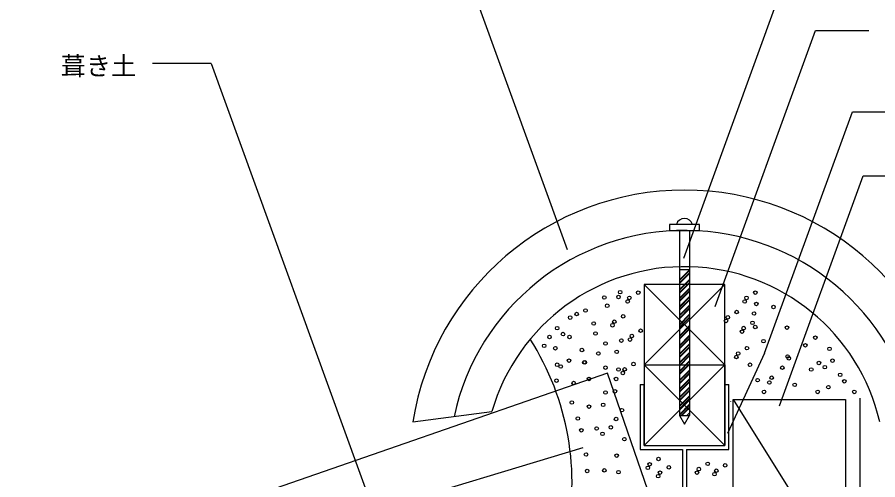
# Model space of a CAD drawing. Units: millimetres, scale not verified. Extents: x -1016 to 984, y -692 to 658.
# Drawn here: x -115.9 to 311.6, y 181.4 to 411 of the extents above; entities that cross this region are included whole.
import ezdxf
from ezdxf.enums import TextEntityAlignment as Align

# ---------------------------------------------------------------- set-up
doc = ezdxf.new("R2010")
doc.units = ezdxf.units.MM
doc.header["$LTSCALE"] = 5
for name, color, linetype in [('1-1', 7, 'Continuous'), ('1-2', 3, 'Continuous'), ('1-3', 7, 'Continuous'), ('1-4', 7, 'Continuous'), ('1-5', 7, 'Continuous'), ('1-6', 7, 'Continuous'), ('1-7', 7, 'Continuous')]:
    doc.layers.add(name, color=color, linetype=linetype)
doc.styles.add('ＭＳ ゴシック', font='')
doc.styles.get('ＭＳ ゴシック').set_extended_font_data('MS Gothic')

msp = doc.modelspace()

# ---------------------------------------------------------------- linework, layer by layer
at = {"layer": '1-2', "color": 7}
for p, q in [((177.325, 234.29), (-115.883, 132.843)), ((199.886, 169.083), (177.325, 234.29))]:
    msp.add_line(p, q, dxfattribs=at)
at = {"layer": '1-3', "color": 3}
msp.add_line((302.712, 221.884), (302.712, 122.991), dxfattribs=at)
at = {"layer": '1-3'}
msp.add_line((80.585, 210.206), (119.92, 215.32), dxfattribs=at)
for centre, radius, start, end in [((215.585, 188.467), 136.739, 9.14783, 170.85217), ((215.585, 188.101), 117.105, 10.88066, 167.87541), ((215.585, 187.609), 99.597, 13.11386, 163.8452)]:
    msp.add_arc(centre, radius, start, end, dxfattribs=at)
at = {"layer": '1-4'}
for p, q in [((157.513, 295.588), (83.827, 498.041)), ((-19.613, 388.002), (-48.649, 388.002)), ((262.779, 218.093), (304.343, 332.289))]:
    msp.add_line(p, q, dxfattribs=at)
msp.add_lwpolyline([(-19.613, 388.002), (61.18, 166.024), (165.214, 197.399)], dxfattribs=at)
at = {"layer": '1-5'}
msp.add_arc((27.104, 179.908), 132.629, 347.36863, 32.51977, dxfattribs=at)
at = {"layer": '1-6'}
for p, q in [((215.178, 291.389), (283.68, 479.597)), ((230.767, 267.487), (280.622, 404.462)), ((280.622, 404.462), (307.23, 404.462)), ((304.343, 332.289), (331.049, 332.289)), ((239.698, 221.193), (295.511, 132.379))]:
    msp.add_line(p, q, dxfattribs=at)
at = {"layer": '1-6', "color": 3}
for p, q in [((214.585, 196.42), (214.585, 136.266)), ((216.585, 196.42), (216.585, 134.973))]:
    msp.add_line(p, q, dxfattribs=at)
at = {"layer": '1-6'}
msp.add_lwpolyline([(255.382, 244.347), (298.96, 364.077), (331.051, 364.077)], dxfattribs=at)
msp.add_lwpolyline([(295.511, 132.379), (239.698, 132.379), (239.698, 221.193), (295.511, 221.193)], close=True, dxfattribs=at)
at = {"layer": '1-7'}
for p, q in [((213.085, 305.206), (213.085, 213.256)), ((218.085, 305.206), (218.085, 213.256)), ((213.085, 280.64), (218.085, 285.64)), ((218.085, 285.64), (213.085, 285.64)), ((213.085, 280.302), (218.085, 285.302)), ((213.085, 279.226), (218.085, 284.226)), ((213.085, 278.888), (218.085, 283.888)), ((195.585, 278.42), (235.585, 238.42)), ((195.585, 238.42), (235.585, 278.42)), ((213.085, 275.837), (218.085, 280.837)), ((213.085, 275.499), (218.085, 280.499)), ((213.085, 274.423), (218.085, 279.423)), ((213.085, 274.085), (218.085, 279.085)), ((213.085, 271.594), (218.085, 276.594)), ((213.085, 271.256), (218.085, 276.256)), ((213.085, 270.18), (218.085, 275.18)), ((213.085, 269.842), (218.085, 274.842)), ((213.085, 267.352), (218.085, 272.352)), ((213.085, 267.013), (218.085, 272.013)), ((213.085, 265.938), (218.085, 270.938)), ((213.085, 265.599), (218.085, 270.599)), ((213.085, 263.109), (218.085, 268.109)), ((213.085, 262.771), (218.085, 267.771)), ((213.085, 261.695), (218.085, 266.695)), ((213.085, 261.357), (218.085, 266.357)), ((213.085, 258.558), (218.085, 263.558)), ((213.085, 258.22), (218.085, 263.22)), ((213.085, 257.144), (218.085, 262.144)), ((213.085, 256.806), (218.085, 261.806)), ((213.085, 252.925), (218.085, 257.925)), ((213.085, 252.587), (218.085, 257.587)), ((213.085, 251.511), (218.085, 256.511)), ((213.085, 251.173), (218.085, 256.173)), ((213.085, 248.122), (218.085, 253.122)), ((213.085, 247.784), (218.085, 252.784)), ((213.085, 246.708), (218.085, 251.708)), ((213.085, 246.369), (218.085, 251.369)), ((213.085, 243.879), (218.085, 248.879)), ((213.085, 243.541), (218.085, 248.541)), ((213.085, 242.465), (218.085, 247.465)), ((213.085, 242.127), (218.085, 247.127)), ((213.085, 239.637), (218.085, 244.637)), ((213.085, 239.298), (218.085, 244.298)), ((255.382, 244.347), (236.93, 204.347)), ((213.085, 238.222), (218.085, 243.222)), ((213.085, 237.884), (218.085, 242.884)), ((213.085, 235.394), (218.085, 240.394)), ((213.085, 235.056), (218.085, 240.056)), ((195.585, 238.42), (235.585, 238.42)), ((195.585, 238.42), (195.585, 198.42)), ((195.585, 238.42), (235.585, 198.42)), ((235.585, 238.42), (195.585, 198.42)), ((213.085, 233.98), (218.085, 238.98)), ((213.085, 233.641), (218.085, 238.641)), ((213.085, 230.843), (218.085, 235.843)), ((213.085, 230.505), (218.085, 235.505)), ((235.585, 198.42), (235.585, 238.42)), ((235.585, 238.42), (235.585, 198.42)), ((213.085, 229.429), (218.085, 234.429)), ((213.085, 229.09), (218.085, 234.09)), ((213.085, 226.6), (218.085, 231.6)), ((213.085, 226.262), (218.085, 231.262)), ((213.085, 225.186), (218.085, 230.186)), ((213.085, 224.848), (218.085, 229.848)), ((213.085, 222.358), (218.085, 227.358)), ((213.085, 222.019), (218.085, 227.019)), ((213.085, 220.944), (218.085, 225.944)), ((213.085, 220.605), (218.085, 225.605)), ((213.085, 218.115), (218.085, 223.115)), ((213.085, 217.777), (218.085, 222.777)), ((213.085, 216.701), (218.085, 221.701)), ((213.085, 216.362), (218.085, 221.362)), ((213.085, 213.872), (218.085, 218.872)), ((213.085, 213.534), (218.085, 218.534)), ((213.882, 213.256), (218.085, 217.458)), ((214.221, 213.256), (218.085, 217.12)), ((216.711, 213.256), (218.085, 214.63)), ((213.085, 213.256), (218.085, 213.256))]:
    msp.add_line(p, q, dxfattribs=at)
at = {"layer": '1-7', "color": 3}
for p, q in [((193.585, 228.712), (195.585, 228.712)), ((193.585, 228.712), (193.585, 196.42)), ((195.585, 198.42), (195.585, 228.712)), ((235.585, 228.712), (237.585, 228.712)), ((235.585, 228.712), (237.585, 228.712)), ((235.585, 198.42), (235.585, 228.712)), ((237.585, 196.42), (237.585, 228.712)), ((195.585, 198.42), (235.585, 198.42)), ((193.585, 196.42), (214.585, 196.42)), ((216.585, 196.42), (237.585, 196.42))]:
    msp.add_line(p, q, dxfattribs=at)
at = {"layer": '1-7'}
for points in [[(208.085, 305.206), (223.085, 305.206), (223.085, 308.206), (208.085, 308.206)], [(195.585, 238.42), (235.585, 238.42), (235.585, 278.42), (195.585, 278.42)]]:
    msp.add_lwpolyline(points, close=True, dxfattribs=at)
msp.add_lwpolyline([(213.085, 213.256), (215.585, 209), (218.085, 213.256)], dxfattribs=at)
for centre in [(183.658, 274.532), (192.608, 274.333), (250.765, 274.333), (175.751, 271.896), (182.779, 272.189), (187.336, 269.94), (188.215, 271.697), (245.493, 269.94), (246.372, 271.697), (251.309, 268.675), (166.379, 265.453), (177.215, 267.796), (241.499, 264.673), (259.802, 267.21), (158.765, 261.939), (161.986, 263.696), (180.729, 259.889), (185.122, 262.525), (236.227, 260.28), (237.106, 262.037), (250.137, 263.989), (152.322, 256.667), (170.479, 259.01), (179.851, 258.132), (244.992, 256.714), (249.385, 259.35), (250.723, 257.253), (266.538, 256.96), (148.514, 252.274), (155.25, 253.739), (158.472, 252.274), (171.358, 254.032), (189.397, 252.771), (193.79, 255.407), (244.113, 254.957), (280.595, 251.982), (145.879, 247.882), (176.336, 249.053), (184.244, 250.517), (188.519, 251.014), (254.823, 250.224), (275.616, 248.174), (151.443, 246.71), (164.622, 245.832), (172.822, 244.074), (181.901, 244.953), (242.232, 244.097), (246.625, 246.733), (287.624, 246.417), (158.179, 240.56), (165.793, 239.681), (166.086, 239.681), (190.242, 238.847), (241.353, 242.34), (266.831, 242.61), (267.416, 241.731), (282.352, 239.389), (289.088, 240.56), (152.322, 238.51), (154.079, 237.631), (176.336, 237.046), (182.779, 236.167), (184.97, 234.454), (185.849, 236.211), (248.087, 238.51), (264.195, 237.046), (278.545, 236.167), (285.281, 237.339), (152.029, 230.603), (168.136, 231.481), (181.608, 231.481), (251.895, 230.896), (258.923, 232.067), (292.895, 233.531), (294.945, 230.31), (160.522, 229.431), (257.752, 229.724), (270.345, 228.553), (287.038, 227.381), (176.336, 224.745), (181.022, 225.331), (255.116, 225.038), (281.767, 225.038), (299.924, 225.038), (159.643, 219.767), (168.136, 217.717), (175.165, 218.595), (184.536, 215.96), (162.572, 211.86), (181.608, 211.567), (164.329, 206.002), (171.943, 206.881), (178.972, 207.467), (174.872, 204.245), (185.708, 201.609), (166.672, 193.995), (181.901, 193.409), (202.662, 191.73), (197.39, 187.337), (198.269, 189.094), (207.788, 187.59), (227.107, 189.364), (235.782, 188.576), (167.258, 185.795), (175.751, 186.088), (182.779, 185.209), (202.516, 183.197), (203.395, 184.954), (221.836, 184.971), (222.715, 186.728), (230.51, 184.183), (231.389, 185.94)]:
    msp.add_circle(centre, 0.879, dxfattribs=at)
for centre, radius, start, end in [((215.585, 306.909), 4.205, 17.96565, 162.03435), ((237.144, 220.978), 1.654, 327.66109, 335.36948)]:
    msp.add_arc(centre, radius, start, end, dxfattribs=at)

# ---------------------------------------------------------------- texts
at = {"layer": '1-1', "style": 'ＭＳ ゴシック'}
msp.add_text('葺き土', height=9.164, dxfattribs=at).set_placement((-94.288, 379.48), align=Align.BOTTOM_LEFT)

doc.saveas('drawing.dxf')
